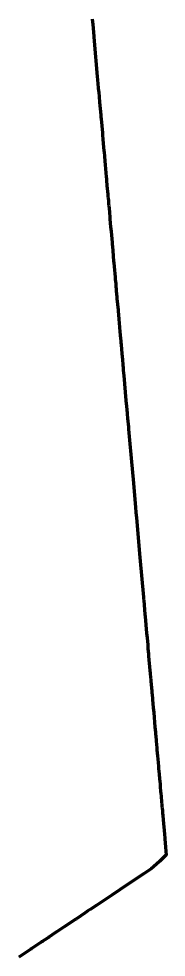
# Model space of a CAD drawing. Header units: metres. Extents: x 600006 to 604861, y 1147560 to 1148114.
# Drawn here: x 600451.5 to 600469.7, y 1147998.6 to 1148114 of the extents above; entities that cross this region are included whole.
import ezdxf

# ---------------------------------------------------------------- set-up
doc = ezdxf.new("R2010")
doc.units = ezdxf.units.M
doc.header["$MEASUREMENT"] = 0
doc.linetypes.add('DGN Style 5', pattern=[61.846416, 26.505607, -35.340809])
doc.layers.add('TF_T_---_Kabl-_2', color=5, linetype='DGN Style 5', lineweight=70)

msp = doc.modelspace()

# ---------------------------------------------------------------- linework, layer by layer
at = {"layer": 'TF_T_---_Kabl-_2'}
for points in [[(600460.58, 1148114.02, 22.04), (600460.65, 1148113.3, 22.09), (600460.73, 1148112.39, 22.15), (600460.83, 1148111.26, 22.19), (600461.21, 1148106.93, 22.27), (600461.25, 1148106.53, 22.27), (600461.33, 1148105.54, 22.25), (600461.37, 1148105.17, 22.36), (600461.38, 1148104.98, 22.38), (600461.43, 1148104.43, 22.36), (600461.49, 1148103.76, 22.38), (600461.63, 1148102.19, 22.4), (600461.65, 1148101.94, 22.38), (600461.67, 1148101.72, 22.39), (600461.83, 1148099.99, 22.32), (600461.84, 1148099.87, 22.3), (600461.85, 1148099.71, 22.36), (600461.9, 1148099.2, 22.52), (600461.94, 1148098.68, 22.51), (600461.98, 1148098.22, 22.61), (600462.02, 1148097.79, 22.62), (600462.04, 1148097.6, 22.62), (600462.08, 1148097.14, 22.56), (600462.08, 1148097.12, 22.57), (600462.13, 1148096.52, 22.65), (600462.17, 1148096.07, 22.74), (600462.22, 1148095.57, 22.71), (600462.31, 1148094.58, 22.85), (600462.33, 1148094.34, 22.92), (600462.35, 1148094.12, 22.89), (600462.4, 1148093.5, 22.8), (600462.49, 1148092.45, 22.17), (600462.51, 1148092.23, 22.03), (600462.52, 1148092.12, 21.98), (600462.53, 1148092.02, 22.04), (600462.57, 1148091.64, 22.44), (600462.6, 1148091.24, 22.61), (600462.62, 1148091.08, 22.77), (600462.65, 1148090.7, 22.96), (600462.69, 1148090.24, 22.92), (600462.75, 1148089.57, 22.91), (600462.77, 1148089.36, 23.03), (600462.85, 1148088.43, 23.18), (600462.9, 1148087.88, 23.24), (600463.02, 1148086.52, 23.29), (600463.04, 1148086.27, 23.32), (600463.05, 1148086.22, 23.32), (600463.06, 1148086.08, 23.36), (600463.17, 1148084.86, 23.62), (600463.17, 1148084.84, 23.62), (600463.22, 1148084.22, 23.56), (600463.24, 1148084, 23.66), (600463.28, 1148083.57, 23.79), (600463.4, 1148082.24, 23.89), (600463.42, 1148082.03, 23.91), (600463.42, 1148081.97, 23.94), (600463.47, 1148081.49, 24.11), (600463.5, 1148081.14, 24.1), (600463.53, 1148080.79, 24.1), (600463.55, 1148080.55, 24.16), (600463.61, 1148079.82, 24.27), (600463.63, 1148079.67, 24.26), (600463.63, 1148079.62, 24.27), (600463.76, 1148078.22, 24.54), (600463.77, 1148078.08, 24.6), (600463.81, 1148077.61, 24.64), (600463.86, 1148077.08, 24.73), (600463.95, 1148076.09, 24.92), (600464, 1148075.52, 24.93), (600464.02, 1148075.21, 25), (600464.04, 1148074.99, 25.08), (600464.06, 1148074.83, 25.04), (600464.11, 1148074.29, 25.12), (600464.11, 1148074.22, 25.13), (600464.14, 1148073.91, 25.08), (600464.19, 1148073.38, 25.15), (600464.23, 1148072.85, 25.24), (600464.3, 1148072.11, 25.35), (600464.36, 1148071.45, 25.46), (600464.36, 1148071.36, 25.48), (600464.38, 1148071.19, 25.57), (600464.41, 1148070.8, 25.74), (600464.47, 1148070.15, 25.81), (600464.74, 1148067.09, 26.19), (600464.81, 1148066.39, 26.26), (600464.84, 1148065.95, 26.3), (600464.88, 1148065.56, 26.22), (600464.89, 1148065.42, 26.21), (600464.94, 1148064.91, 26.12), (600465.03, 1148063.86, 26.22), (600465.06, 1148063.54, 26.25), (600465.18, 1148062.21, 26.2), (600465.37, 1148060, 26.16), (600465.65, 1148056.92, 26.1), (600465.91, 1148053.92, 26.01), (600465.96, 1148053.36, 26), (600466.02, 1148052.67, 25.98), (600466.45, 1148047.8, 25.87), (600466.89, 1148042.9, 25.74), (600466.91, 1148042.65, 25.73), (600466.92, 1148042.56, 25.73), (600466.92, 1148042.52, 25.72), (600467.08, 1148040.76, 25.75), (600467.1, 1148040.52, 25.72), (600467.28, 1148038.46, 25.46), (600467.33, 1148037.92, 25.32), (600467.41, 1148037.05, 25.15), (600467.44, 1148036.68, 25.02), (600467.45, 1148036.53, 25), (600467.5, 1148035.95, 24.9), (600467.53, 1148035.66, 24.8), (600467.69, 1148033.9, 24.56), (600467.69, 1148033.87, 24.55), (600467.69, 1148033.86, 24.55), (600467.72, 1148033.58, 24.45), (600467.77, 1148032.94, 24.24), (600467.77, 1148032.93, 24.24), (600467.78, 1148032.86, 24.23), (600467.8, 1148032.58, 24.15), (600467.91, 1148031.38, 23.84), (600467.92, 1148031.29, 23.8), (600467.92, 1148031.24, 23.8), (600467.92, 1148031.22, 23.79), (600467.93, 1148031.14, 23.79), (600467.95, 1148030.88, 23.84), (600467.99, 1148030.44, 23.75), (600468.01, 1148030.31, 23.68), (600468.1, 1148029.29, 23.38), (600468.15, 1148028.71, 23.31), (600468.31, 1148026.9, 23.1), (600468.36, 1148026.32, 22.91), (600468.38, 1148026.04, 22.88), (600468.4, 1148025.81, 22.92), (600468.45, 1148025.26, 22.88), (600468.46, 1148025.18, 22.86), (600468.53, 1148024.38, 22.64), (600468.55, 1148024.12, 22.6), (600468.62, 1148023.38, 22.57), (600468.69, 1148022.59, 22.5), (600468.74, 1148022.07, 22.45), (600468.76, 1148021.82, 22.45), (600468.82, 1148021.17, 22.32), (600468.83, 1148020.99, 22.33), (600468.86, 1148020.71, 22.32), (600468.88, 1148020.5, 22.35), (600468.89, 1148020.32, 22.25), (600468.93, 1148019.88, 22.18), (600468.95, 1148019.71, 22.13), (600468.95, 1148019.61, 22.06), (600469.01, 1148018.95, 21.65), (600469.03, 1148018.8, 21.52), (600469.06, 1148018.38, 21.42), (600469.07, 1148018.33, 21.4), (600469.11, 1148017.81, 21.53), (600469.13, 1148017.6, 21.59), (600469.14, 1148017.55, 21.63), (600469.17, 1148017.2, 21.92), (600469.17, 1148017.18, 21.92), (600469.18, 1148017.01, 21.94), (600469.22, 1148016.63, 22.01), (600469.24, 1148016.36, 21.94), (600469.27, 1148016.06, 21.8), (600469.32, 1148015.52, 21.79), (600469.47, 1148013.78, 21.69), (600469.51, 1148013.29, 21.65), (600469.53, 1148013.16, 21.58), (600469.61, 1148012.22, 21.42), (600469.61, 1148012.19, 21.41), (600469.62, 1148012.15, 21.41), (600469.698472, 1148011.19865, 21.291343)], [(600469.7, 1148011.2, 21.291534), (600469.49, 1148011.01, 21.27), (600468.9, 1148010.46, 21.21), (600468.12, 1148009.76, 21.17), (600467.850269, 1148009.510385, 21.149388), (600466.99, 1148008.94, 21.1), (600465.18, 1148007.73, 21.05), (600464.03, 1148006.96, 21), (600462.98, 1148006.26, 20.97), (600461.14, 1148005.04, 20.87), (600460.32, 1148004.49, 20.83), (600460.06, 1148004.32, 20.81), (600459.7, 1148004.08, 20.79), (600458.63, 1148003.36, 20.76), (600458.57, 1148003.32, 20.76), (600457.13, 1148002.37, 20.74), (600456.5, 1148001.95, 20.73), (600456.37, 1148001.86, 20.72), (600456.25, 1148001.78, 20.77), (600456.07, 1148001.66, 20.75), (600455.23, 1148001.1, 20.69), (600455.19, 1148001.07, 20.66), (600455.06, 1148000.98, 20.66), (600454.42, 1148000.56, 20.65), (600454.37, 1148000.52, 20.65), (600454.17, 1148000.39, 20.67), (600453.45, 1147999.91, 20.76), (600453.08, 1147999.66, 20.83), (600453.04, 1147999.64, 20.83), (600451.54, 1147998.64, 20.73), (600451.53, 1147998.63, 20.73), (600451.53, 1147998.63, 20.73)]]:
    msp.add_polyline3d(points, dxfattribs=at)

doc.saveas('drawing.dxf')
